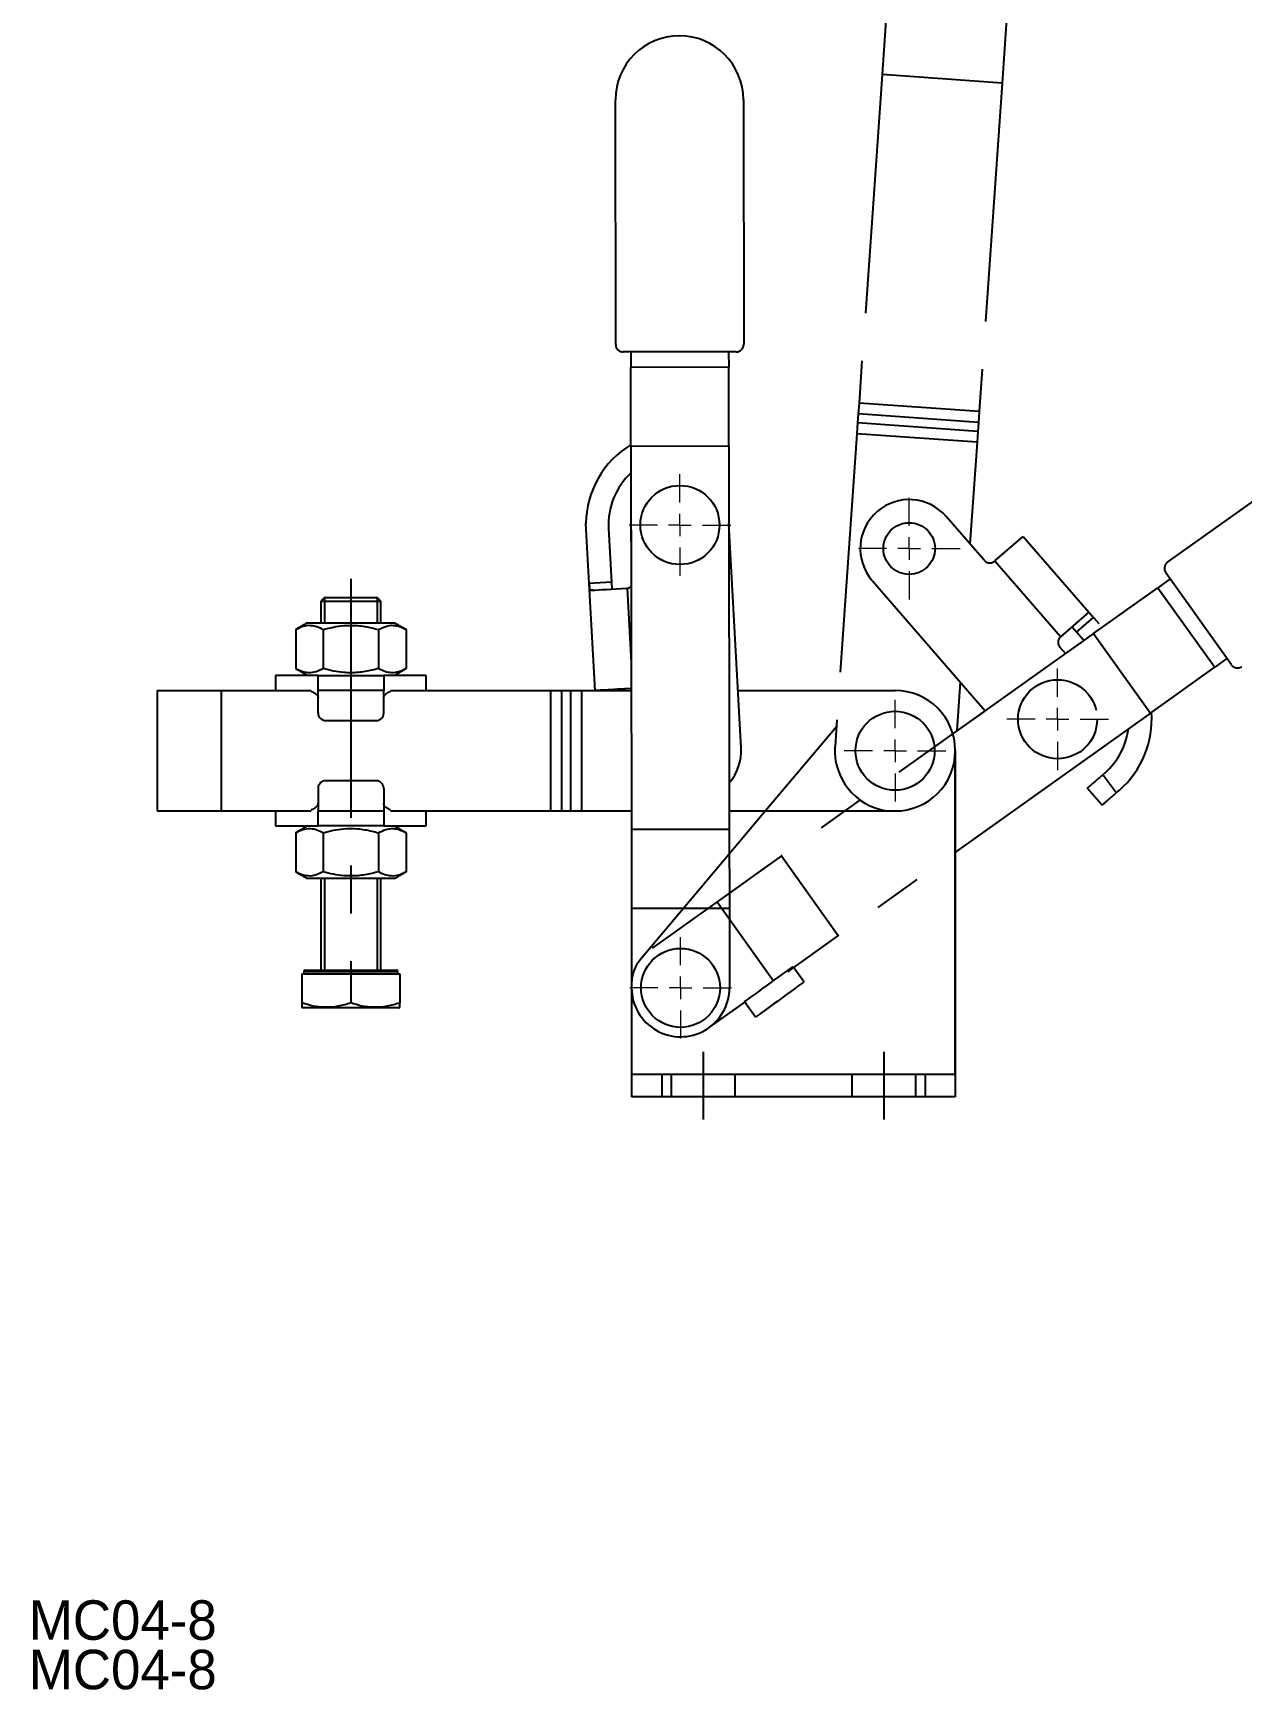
# Model space of a CAD drawing. Header units: millimetres. Extents: x 21 to 284, y 23 to 354.
# Drawn here: x 21.3 to 181.8, y 23.3 to 243.4 of the extents above; entities that cross this region are included whole.
import ezdxf

# ---------------------------------------------------------------- set-up
doc = ezdxf.new("R2010")
doc.units = ezdxf.units.MM
for name, pattern in [('CENTER', [50.8, 31.75, -6.35, 6.35, -6.35]), ('DASHED', [19.05, 12.7, -6.35]), ('PHANTOM', [63.5, 31.75, -6.35, 6.35, -6.35, 6.35, -6.35])]:
    doc.linetypes.add(name, pattern=pattern)
doc.layers.add('CENTER', color=1, linetype='CENTER')
doc.styles.get("Standard").update_dxf_attribs({"font": 'GOTHIC.TTF'})

# ---------------------------------------------------------------- blocks, each defined once
blk = doc.blocks.new('SW_CENTERMARKSYMBOL_0')
at = {"color": 0, "linetype": 'Continuous', "lineweight": 0}
for p, q in [((0, 3), (0, 6.75)), ((-3, 0), (-6.75, 0)), ((0, 0), (-1.5, 0)), ((0, 0), (0, 1.5)), ((0, 0), (0, -1.5)), ((0, 0), (1.5, 0)), ((3, 0), (6.75, 0)), ((0, -3), (0, -6.75))]:
    blk.add_line(p, q, dxfattribs=at)
blk = doc.blocks.new('SW_CENTERMARKSYMBOL_1')
at = {"color": 0, "linetype": 'Continuous', "lineweight": 0}
for p, q in [((0, 3), (0, 6.75)), ((-3, 0), (-6.75, 0)), ((0, 0), (-1.5, 0)), ((0, 0), (0, 1.5)), ((0, 0), (0, -1.5)), ((0, 0), (1.5, 0)), ((3, 0), (6.75, 0)), ((0, -3), (0, -6.75))]:
    blk.add_line(p, q, dxfattribs=at)
blk = doc.blocks.new('SW_CENTERMARKSYMBOL_2')
at = {"color": 0, "linetype": 'Continuous', "lineweight": 0}
for p, q in [((0, 3), (0, 6.75)), ((-3, 0), (-6.75, 0)), ((0, 0), (-1.5, 0)), ((0, 0), (0, 1.5)), ((0, 0), (0, -1.5)), ((0, 0), (1.5, 0)), ((3, 0), (6.75, 0)), ((0, -3), (0, -6.75))]:
    blk.add_line(p, q, dxfattribs=at)

msp = doc.modelspace()

# ---------------------------------------------------------------- linework, layer by layer
at = {"color": 3, "linetype": 'PHANTOM'}
for p, q in [((134.62, 246.36), (134.03, 237.88)), ((150.58, 245.24), (149.99, 236.76)), ((134.03, 237.88), (130.97, 194.24)), ((134.03, 237.88), (130.97, 194.24)), ((149.99, 236.76), (134.03, 237.88)), ((149.99, 236.76), (146.93, 193.12)), ((149.99, 236.76), (146.93, 193.12)), ((130.97, 194.24), (130.87, 192.8)), ((130.97, 194.24), (130.87, 192.8)), ((146.93, 193.12), (130.97, 194.24)), ((130.79, 191.6), (130.69, 190.15)), ((130.79, 191.6), (130.69, 190.15)), ((130.87, 192.8), (130.79, 191.6)), ((130.87, 192.8), (130.79, 191.6)), ((146.75, 190.48), (130.79, 191.6)), ((146.83, 191.68), (130.87, 192.8)), ((146.83, 191.68), (146.75, 190.48)), ((146.83, 191.68), (146.75, 190.48)), ((146.93, 193.12), (146.83, 191.68)), ((146.93, 193.12), (146.83, 191.68)), ((171.96, 173.08), (198.43, 191.94)), ((130.69, 190.15), (127.78, 148.6)), ((146.65, 189.04), (130.69, 190.15)), ((146.75, 190.48), (146.65, 189.04)), ((146.75, 190.48), (146.65, 189.04)), ((146.65, 189.04), (145.7, 175.54)), ((146.65, 189.04), (145.7, 175.54)), ((147.6, 173.36), (142.55, 179.17)), ((149.01, 173.26), (152.76, 176.52)), ((152.76, 176.52), (162.1, 165.77)), ((149.01, 173.26), (150.52, 174.57)), ((157.73, 163.18), (148.99, 173.24)), ((132.74, 170.64), (147.74, 153.37)), ((162.13, 163.62), (170.68, 169.71)), ((172.31, 170.87), (170.68, 169.71)), ((170.68, 169.71), (178.22, 159.13)), ((180.43, 159.47), (171.72, 171.69)), ((161.19, 166.18), (157.75, 163.2)), ((159.86, 163.82), (162.1, 165.77)), ((161.19, 166.18), (161.43, 166.39)), ((161.19, 166.18), (161.19, 166.18)), ((161.5, 166.46), (162.81, 164.96)), ((162.13, 163.62), (120.67, 134.07)), ((159.86, 163.82), (159.26, 164.51)), ((160.84, 162.7), (159.86, 163.82)), ((162.13, 163.62), (169.67, 153.03)), ((158.38, 160.95), (157.65, 161.79)), ((160.84, 162.7), (158.38, 160.95)), ((169.67, 153.03), (178.22, 159.13)), ((179.85, 160.29), (178.22, 159.13)), ((144.42, 157.19), (143.97, 150.68)), ((169.67, 153.03), (128.21, 123.49)), ((147.74, 153.37), (143.97, 150.68)), ((127.96, 151.2), (118.56, 140.04)), ((163.35, 144.86), (163.61, 145.09)), ((165.14, 142.44), (165.57, 142.82)), ((113.74, 134.32), (101.94, 120.31)), ((120.67, 134.07), (112.11, 127.98)), ((120.67, 134.07), (128.21, 123.49)), ((112.11, 127.98), (103.49, 121.83)), ((112.11, 127.98), (119.6, 117.47)), ((128.21, 123.49), (121.46, 118.68)), ((115.9, 114.71), (111.03, 111.25))]:
    msp.add_line(p, q, dxfattribs=at)
at = {"color": 7, "linetype": 'Continuous'}
for p, q in [((98.65, 202.03), (98.61, 234.53)), ((115.61, 234.55), (115.65, 202.05)), ((114.65, 201.05), (99.65, 201.03)), ((100.65, 201.03), (100.66, 199.03)), ((100.65, 201.03), (100.66, 199.03)), ((113.65, 201.05), (113.66, 199.05)), ((113.65, 201.05), (113.66, 199.05)), ((100.66, 199.03), (113.66, 199.05)), ((100.66, 199.03), (113.66, 199.05)), ((100.67, 188.53), (100.66, 199.03)), ((113.67, 188.55), (113.66, 199.05)), ((100.67, 188.53), (113.67, 188.55)), ((100.67, 188.53), (113.67, 188.55)), ((100.67, 188.53), (100.74, 137.62)), ((100.67, 188.53), (100.74, 137.62)), ((113.67, 188.55), (113.74, 137.64)), ((113.67, 188.55), (113.74, 137.64)), ((113.67, 187.4), (113.68, 178.22)), ((113.67, 187.4), (113.68, 178.22)), ((100.68, 184.96), (100.69, 169.84)), ((100.68, 184.96), (100.69, 169.84)), ((95.12, 170.27), (94.69, 178.22)), ((95.12, 170.27), (94.69, 178.22)), ((97.7, 177.56), (98.09, 170.43)), ((97.7, 177.56), (98.09, 170.43)), ((115.32, 148.4), (113.68, 178.22)), ((115.32, 148.4), (113.68, 178.22)), ((98.09, 170.43), (95.12, 170.27)), ((98.09, 170.43), (95.12, 170.27)), ((95.9, 156.05), (95.12, 170.27)), ((95.12, 170.27), (95.12, 170.27)), ((95.9, 156.05), (95.12, 170.27)), ((95.12, 170.27), (95.12, 170.27)), ((100.16, 169.63), (100.71, 159.76)), ((100.16, 169.63), (100.71, 159.76)), ((95.59, 169.38), (95.27, 169.36)), ((95.59, 169.38), (95.27, 169.36)), ((95.59, 169.38), (95.59, 169.38)), ((95.59, 169.38), (95.59, 169.38)), ((56.14, 164.14), (56.14, 158.97)), ((56.14, 164.14), (56.14, 158.97)), ((59.81, 164.14), (59.81, 158.97)), ((59.81, 164.14), (59.81, 158.97)), ((67.14, 164.14), (67.14, 158.97)), ((67.14, 164.14), (67.14, 158.97)), ((70.81, 164.14), (70.81, 158.97)), ((70.81, 164.14), (70.81, 158.97)), ((59.11, 158.06), (67.83, 158.05)), ((59.11, 158.06), (67.83, 158.05)), ((100.71, 156.31), (98.87, 156.21)), ((100.71, 156.31), (98.87, 156.21)), ((100.71, 156.31), (100.71, 156.05)), ((100.71, 156.31), (100.71, 156.05)), ((144.42, 157.19), (143.97, 150.68)), ((46.26, 156.06), (46.26, 140.06)), ((46.26, 156.06), (58.2, 156.06)), ((46.26, 156.06), (53.47, 156.06)), ((46.26, 156.06), (46.26, 140.06)), ((46.26, 156.06), (58.2, 156.06)), ((46.26, 156.06), (53.47, 156.06)), ((67.83, 156.05), (59.11, 156.06)), ((59.11, 153.06), (59.11, 156.06)), ((67.83, 156.05), (59.11, 156.06)), ((59.11, 153.06), (59.11, 156.06)), ((67.83, 153.05), (67.83, 156.05)), ((67.83, 153.05), (67.83, 156.05)), ((68.74, 156.05), (90.01, 156.05)), ((68.74, 156.05), (90.01, 156.05)), ((73.47, 156.05), (90.01, 156.05)), ((73.47, 156.05), (90.01, 156.05)), ((90.01, 156.05), (90.01, 140.05)), ((90.01, 156.05), (90.01, 140.05)), ((91.46, 156.05), (91.46, 140.05)), ((91.46, 156.05), (92.66, 156.05)), ((91.46, 156.05), (92.66, 156.05)), ((91.46, 156.05), (91.46, 140.05)), ((91.46, 156.05), (92.66, 156.05)), ((91.46, 156.05), (92.66, 156.05)), ((92.66, 156.05), (92.66, 140.05)), ((92.66, 156.05), (92.66, 140.05)), ((94.11, 156.05), (94.11, 140.05)), ((94.11, 156.05), (100.71, 156.05)), ((94.11, 156.05), (100.71, 156.05)), ((94.11, 156.05), (94.11, 140.05)), ((94.11, 156.05), (100.71, 156.05)), ((94.11, 156.05), (100.71, 156.05)), ((114.9, 156.04), (135.76, 156.04)), ((114.9, 156.04), (135.76, 156.04)), ((114.9, 156.04), (135.76, 156.04)), ((114.9, 156.04), (135.76, 156.04)), ((60.11, 152.06), (66.83, 152.05)), ((60.11, 152.06), (66.83, 152.05)), ((143.76, 105.04), (143.76, 148.04)), ((143.76, 148.04), (143.76, 104.34)), ((66.83, 144.05), (60.11, 144.06)), ((66.83, 144.05), (60.11, 144.06)), ((59.11, 143.06), (59.11, 140.06)), ((59.11, 143.06), (59.11, 140.06)), ((67.83, 143.05), (67.83, 140.05)), ((67.83, 143.05), (67.83, 140.05)), ((46.26, 140.06), (58.2, 140.06)), ((46.26, 140.06), (53.47, 140.06)), ((46.26, 140.06), (58.2, 140.06)), ((59.11, 140.06), (67.83, 140.05)), ((59.11, 140.06), (67.83, 140.05)), ((68.74, 140.05), (90.01, 140.05)), ((68.74, 140.05), (90.01, 140.05)), ((73.47, 140.05), (90.01, 140.05)), ((73.47, 140.05), (90.01, 140.05)), ((91.46, 140.05), (92.66, 140.05)), ((91.46, 140.05), (92.66, 140.05)), ((91.46, 140.05), (92.66, 140.05)), ((91.46, 140.05), (92.66, 140.05)), ((94.11, 140.05), (100.73, 140.05)), ((94.11, 140.05), (100.73, 140.05)), ((94.11, 140.05), (100.73, 140.05)), ((94.11, 140.05), (100.73, 140.05)), ((100.73, 140.05), (100.73, 138.26)), ((100.73, 140.05), (100.73, 138.26)), ((113.73, 140.05), (113.73, 138.28)), ((113.73, 140.05), (135.76, 140.04)), ((113.73, 140.05), (118.56, 140.04)), ((113.73, 140.05), (113.73, 138.28)), ((113.73, 140.05), (135.76, 140.04)), ((113.73, 140.05), (118.56, 140.04)), ((118.56, 140.04), (113.74, 134.32)), ((56.14, 137.14), (56.14, 131.97)), ((56.14, 137.14), (56.14, 131.97)), ((67.83, 138.05), (59.11, 138.06)), ((67.83, 138.05), (59.11, 138.06)), ((59.8, 137.14), (59.8, 131.97)), ((59.8, 137.14), (59.8, 131.97)), ((67.13, 137.14), (67.13, 131.97)), ((67.13, 137.14), (67.13, 131.97)), ((70.8, 137.14), (70.8, 131.97)), ((70.8, 137.14), (70.8, 131.97)), ((100.73, 138.26), (100.75, 127.76)), ((100.74, 137.62), (113.74, 137.64)), ((100.74, 137.62), (113.74, 137.64)), ((100.74, 137.62), (100.75, 127.12)), ((100.74, 137.62), (100.75, 127.12)), ((113.73, 138.28), (113.74, 134.32)), ((113.74, 137.64), (113.75, 127.14)), ((113.74, 137.64), (113.75, 127.14)), ((143.76, 105.04), (143.76, 134.57)), ((100.75, 127.76), (100.76, 116.54)), ((100.75, 127.12), (113.75, 127.14)), ((100.75, 127.12), (113.75, 127.14)), ((100.75, 127.12), (100.76, 116.53)), ((100.75, 127.12), (100.76, 116.53)), ((113.75, 127.14), (113.76, 116.55)), ((113.75, 127.14), (113.76, 116.55)), ((122.23, 119.38), (123.7, 117.36)), ((56.97, 118.39), (56.96, 114.53)), ((56.97, 118.39), (56.96, 114.53)), ((56.97, 118.39), (63.47, 118.39)), ((56.97, 118.39), (63.47, 118.39)), ((63.47, 118.39), (63.46, 114.53)), ((63.47, 118.39), (63.46, 114.53)), ((63.47, 118.39), (69.97, 118.39)), ((63.47, 118.39), (69.97, 118.39)), ((69.97, 118.39), (69.96, 114.53)), ((69.97, 118.39), (69.96, 114.53)), ((100.76, 117.09), (100.76, 105.04)), ((100.76, 116.54), (100.76, 105.04)), ((100.76, 116.54), (100.76, 104.34)), ((117.23, 112.66), (115.76, 114.68)), ((100.76, 105.04), (100.76, 102.04)), ((104.76, 105.04), (100.76, 105.04)), ((100.76, 105.04), (100.76, 102.04)), ((104.76, 105.04), (100.76, 105.04)), ((104.76, 105.04), (104.76, 102.04)), ((139.76, 105.04), (104.76, 105.04)), ((104.76, 105.04), (104.76, 102.04)), ((139.76, 105.04), (104.76, 105.04)), ((139.76, 105.04), (139.76, 102.04)), ((143.76, 105.04), (139.76, 105.04)), ((139.76, 105.04), (139.76, 102.04)), ((143.76, 105.04), (139.76, 105.04)), ((143.76, 105.04), (143.76, 102.04)), ((143.76, 105.04), (143.76, 102.04)), ((104.76, 102.04), (100.76, 102.04)), ((104.76, 102.04), (100.76, 102.04)), ((139.76, 102.04), (104.76, 102.04)), ((139.76, 102.04), (104.76, 102.04)), ((143.76, 102.04), (139.76, 102.04)), ((143.76, 102.04), (139.76, 102.04))]:
    msp.add_line(p, q, dxfattribs=at)
at = {"color": 3, "linetype": 'Continuous'}
for p, q in [((59.97, 168.39), (59.97, 165.06)), ((66.97, 168.39), (66.97, 165.06)), ((59.97, 131.06), (59.97, 118.89)), ((66.97, 131.05), (66.97, 118.89))]:
    msp.add_line(p, q, dxfattribs=at)
at = {"color": 3, "linetype": 'DASHED'}
for p, q in [((106.01, 105.04), (106.01, 102.04)), ((114.51, 102.04), (114.51, 105.04)), ((130.01, 105.04), (130.01, 102.04)), ((138.51, 102.04), (138.51, 105.04))]:
    msp.add_line(p, q, dxfattribs=at)
at = {"color": 7, "linetype": 'Continuous', "flags": 128}
for points in [[(95.59, 169.38), (95.92, 169.4), (96.35, 169.42), (96.85, 169.45), (97.42, 169.48), (98.05, 169.52), (98.72, 169.55), (99.42, 169.59), (100.13, 169.63)], [(95.59, 169.38), (95.92, 169.4), (96.35, 169.42), (96.85, 169.45), (97.42, 169.48), (98.05, 169.52), (98.72, 169.55), (99.42, 169.59), (100.13, 169.63)], [(98.09, 170.43), (98.1, 170.25), (98.11, 170.08), (98.12, 169.92), (98.12, 169.78), (98.13, 169.67), (98.13, 169.59), (98.14, 169.54), (98.14, 169.52)], [(98.09, 170.43), (98.1, 170.25), (98.11, 170.08), (98.12, 169.92), (98.12, 169.78), (98.13, 169.67), (98.13, 169.59), (98.14, 169.54), (98.14, 169.52)], [(63.47, 167.89), (62.76, 167.89), (62.07, 167.89), (61.42, 167.89), (60.84, 167.89), (60.35, 167.89), (59.95, 167.89), (59.67, 167.89), (59.51, 167.89), (59.47, 167.89)], [(63.47, 167.89), (62.74, 167.89), (62.03, 167.89), (61.37, 167.89), (60.78, 167.89), (60.28, 167.89), (59.89, 167.89), (59.63, 167.89), (59.49, 167.89), (59.47, 167.89)], [(59.97, 168.39), (59.98, 168.39), (60.07, 168.39), (60.29, 168.39), (60.62, 168.39), (61.06, 168.39), (61.58, 168.39), (62.17, 168.39), (62.81, 168.39), (63.47, 168.39)], [(59.97, 168.39), (60.04, 168.39), (60.24, 168.39), (60.56, 168.39), (61, 168.39), (61.53, 168.39), (62.14, 168.39), (62.79, 168.39), (63.47, 168.39)], [(63.47, 168.39), (64.14, 168.39), (64.78, 168.39), (65.37, 168.39), (65.89, 168.39), (66.33, 168.39), (66.66, 168.39), (66.88, 168.39), (66.97, 168.39), (66.97, 168.39)], [(63.47, 168.39), (64.16, 168.39), (64.81, 168.39), (65.42, 168.39), (65.95, 168.39), (66.38, 168.39), (66.71, 168.39), (66.91, 168.39), (66.97, 168.39)], [(67.47, 167.89), (67.44, 167.89), (67.28, 167.89), (67, 167.89), (66.6, 167.89), (66.11, 167.89), (65.53, 167.89), (64.88, 167.89), (64.19, 167.89), (63.47, 167.89)], [(67.47, 167.89), (67.46, 167.89), (67.32, 167.89), (67.06, 167.89), (66.67, 167.89), (66.17, 167.89), (65.58, 167.89), (64.92, 167.89), (64.21, 167.89), (63.47, 167.89)], [(57.72, 165.06), (57.74, 165.06), (57.87, 165.06), (58.12, 165.06), (58.49, 165.06), (58.98, 165.06), (59.56, 165.06), (60.24, 165.06), (60.98, 165.05), (61.78, 165.05), (62.62, 165.05), (63.47, 165.05), (64.33, 165.05), (65.17, 165.05), (65.97, 165.05), (66.71, 165.05), (67.39, 165.05), (67.97, 165.05), (68.45, 165.05), (68.83, 165.05), (69.08, 165.05), (69.21, 165.05), (69.22, 165.05)], [(57.72, 165.06), (57.76, 165.06), (57.93, 165.06), (58.23, 165.06), (58.65, 165.06), (59.18, 165.06), (59.82, 165.06), (60.54, 165.06), (61.32, 165.05), (62.16, 165.05), (63.03, 165.05), (63.91, 165.05), (64.78, 165.05), (65.62, 165.05), (66.41, 165.05), (67.13, 165.05), (67.77, 165.05), (68.3, 165.05), (68.72, 165.05), (69.02, 165.05), (69.19, 165.05), (69.22, 165.05)], [(59.11, 158.06), (58.14, 158.06), (57.22, 158.06), (56.39, 158.06), (55.65, 158.06), (55, 158.06), (54.46, 158.06), (54.03, 158.06), (53.72, 158.06), (53.54, 158.06), (53.47, 158.06)], [(59.11, 158.06), (58.09, 158.06), (57.13, 158.06), (56.27, 158.06), (55.5, 158.06), (54.85, 158.06), (54.31, 158.06), (53.9, 158.06), (53.63, 158.06), (53.49, 158.06), (53.47, 158.06)], [(59.11, 156.06), (59.11, 156.45), (59.11, 156.82), (59.11, 157.17), (59.11, 157.47), (59.11, 157.72), (59.11, 157.9), (59.11, 158.02), (59.11, 158.06)], [(59.11, 156.06), (59.11, 156.45), (59.11, 156.82), (59.11, 157.17), (59.11, 157.47), (59.11, 157.72), (59.11, 157.9), (59.11, 158.02), (59.11, 158.06)], [(67.83, 158.05), (67.83, 158.02), (67.83, 157.9), (67.83, 157.72), (67.83, 157.47), (67.83, 157.17), (67.83, 156.82), (67.83, 156.44), (67.83, 156.05)], [(73.47, 158.05), (73.41, 158.05), (73.22, 158.05), (72.91, 158.05), (72.49, 158.05), (71.95, 158.05), (71.3, 158.05), (70.55, 158.05), (69.72, 158.05), (68.81, 158.05), (67.83, 158.05)], [(67.83, 158.05), (67.83, 158.02), (67.83, 157.9), (67.83, 157.72), (67.83, 157.47), (67.83, 157.17), (67.83, 156.82), (67.83, 156.44), (67.83, 156.05)], [(73.47, 158.05), (73.46, 158.05), (73.32, 158.05), (73.04, 158.05), (72.63, 158.05), (72.1, 158.05), (71.44, 158.05), (70.68, 158.05), (69.81, 158.05), (68.86, 158.05), (67.83, 158.05)], [(100.71, 156.31), (100, 156.27), (99.17, 156.23), (98.38, 156.18), (97.67, 156.15), (97.06, 156.11), (96.57, 156.08), (96.2, 156.06), (95.98, 156.05), (95.9, 156.05)], [(100.71, 156.31), (100, 156.27), (99.17, 156.23), (98.38, 156.18), (97.67, 156.15), (97.06, 156.11), (96.57, 156.08), (96.2, 156.06), (95.98, 156.05), (95.9, 156.05)], [(37.76, 156.06), (37.78, 156.06), (37.91, 156.06), (38.18, 156.06), (38.57, 156.06), (39.09, 156.06), (39.71, 156.06), (40.45, 156.06), (41.27, 156.06), (42.17, 156.06), (43.14, 156.06), (44.15, 156.06), (45.2, 156.06), (46.26, 156.06)], [(37.76, 156.06), (37.78, 156.06), (37.91, 156.06), (38.18, 156.06), (38.57, 156.06), (39.09, 156.06), (39.71, 156.06), (40.45, 156.06), (41.27, 156.06), (42.17, 156.06), (43.14, 156.06), (44.15, 156.06), (45.2, 156.06), (46.26, 156.06)], [(40.76, 156.06), (40.83, 156.06), (41.03, 156.06), (41.36, 156.06), (41.81, 156.06), (42.38, 156.06), (43.03, 156.06), (43.77, 156.06), (44.56, 156.06), (45.4, 156.06), (46.26, 156.06)], [(40.76, 156.06), (40.83, 156.06), (41.03, 156.06), (41.36, 156.06), (41.81, 156.06), (42.38, 156.06), (43.03, 156.06), (43.77, 156.06), (44.56, 156.06), (45.4, 156.06), (46.26, 156.06)], [(90.01, 156.05), (90.21, 156.05), (90.41, 156.05), (90.61, 156.05), (90.8, 156.05), (90.98, 156.05), (91.15, 156.05), (91.31, 156.05), (91.46, 156.05)], [(90.01, 156.05), (90.21, 156.05), (90.41, 156.05), (90.61, 156.05), (90.8, 156.05), (90.98, 156.05), (91.15, 156.05), (91.31, 156.05), (91.46, 156.05)], [(90.01, 156.05), (90.21, 156.05), (90.41, 156.05), (90.61, 156.05), (90.8, 156.05), (90.98, 156.05), (91.15, 156.05), (91.31, 156.05), (91.46, 156.05)], [(90.01, 156.05), (90.21, 156.05), (90.41, 156.05), (90.61, 156.05), (90.8, 156.05), (90.98, 156.05), (91.15, 156.05), (91.31, 156.05), (91.46, 156.05)], [(92.66, 156.05), (92.81, 156.05), (92.97, 156.05), (93.14, 156.05), (93.32, 156.05), (93.51, 156.05), (93.71, 156.05), (93.91, 156.05), (94.11, 156.05)], [(92.66, 156.05), (92.81, 156.05), (92.97, 156.05), (93.14, 156.05), (93.32, 156.05), (93.51, 156.05), (93.71, 156.05), (93.91, 156.05), (94.11, 156.05)], [(92.66, 156.05), (92.81, 156.05), (92.97, 156.05), (93.14, 156.05), (93.32, 156.05), (93.51, 156.05), (93.71, 156.05), (93.91, 156.05), (94.11, 156.05)], [(92.66, 156.05), (92.81, 156.05), (92.97, 156.05), (93.14, 156.05), (93.32, 156.05), (93.51, 156.05), (93.71, 156.05), (93.91, 156.05), (94.11, 156.05)], [(37.76, 140.06), (37.78, 140.06), (37.91, 140.06), (38.18, 140.06), (38.57, 140.06), (39.08, 140.06), (39.71, 140.06), (40.44, 140.06), (41.26, 140.06), (42.17, 140.06), (43.13, 140.06), (44.15, 140.06), (45.2, 140.06), (46.26, 140.06)], [(37.76, 140.06), (37.78, 140.06), (37.91, 140.06), (38.18, 140.06), (38.57, 140.06), (39.08, 140.06), (39.71, 140.06), (40.44, 140.06), (41.26, 140.06), (42.17, 140.06), (43.13, 140.06), (44.15, 140.06), (45.2, 140.06), (46.26, 140.06)], [(40.76, 140.06), (40.83, 140.06), (41.03, 140.06), (41.36, 140.06), (41.81, 140.06), (42.37, 140.06), (43.03, 140.06), (43.76, 140.06), (44.56, 140.06), (45.4, 140.06), (46.26, 140.06)], [(59.11, 138.06), (59.11, 138.09), (59.11, 138.21), (59.11, 138.39), (59.11, 138.64), (59.11, 138.94), (59.11, 139.29), (59.11, 139.67), (59.11, 140.06)], [(59.11, 138.06), (59.11, 138.09), (59.11, 138.21), (59.11, 138.39), (59.11, 138.64), (59.11, 138.94), (59.11, 139.29), (59.11, 139.67), (59.11, 140.06)], [(67.83, 140.05), (67.83, 139.66), (67.83, 139.29), (67.83, 138.94), (67.83, 138.64), (67.83, 138.39), (67.83, 138.21), (67.83, 138.09), (67.83, 138.05)], [(67.83, 140.05), (67.83, 139.66), (67.83, 139.29), (67.83, 138.94), (67.83, 138.64), (67.83, 138.39), (67.83, 138.21), (67.83, 138.09), (67.83, 138.05)], [(90.01, 140.05), (90.21, 140.05), (90.41, 140.05), (90.61, 140.05), (90.8, 140.05), (90.98, 140.05), (91.15, 140.05), (91.31, 140.05), (91.46, 140.05)], [(90.01, 140.05), (90.21, 140.05), (90.41, 140.05), (90.61, 140.05), (90.8, 140.05), (90.98, 140.05), (91.15, 140.05), (91.31, 140.05), (91.46, 140.05)], [(90.01, 140.05), (90.21, 140.05), (90.41, 140.05), (90.61, 140.05), (90.8, 140.05), (90.98, 140.05), (91.15, 140.05), (91.31, 140.05), (91.46, 140.05)], [(90.01, 140.05), (90.21, 140.05), (90.41, 140.05), (90.61, 140.05), (90.8, 140.05), (90.98, 140.05), (91.15, 140.05), (91.31, 140.05), (91.46, 140.05)], [(92.66, 140.05), (92.81, 140.05), (92.97, 140.05), (93.14, 140.05), (93.32, 140.05), (93.51, 140.05), (93.7, 140.05), (93.9, 140.05), (94.11, 140.05)], [(92.66, 140.05), (92.81, 140.05), (92.97, 140.05), (93.14, 140.05), (93.32, 140.05), (93.51, 140.05), (93.7, 140.05), (93.9, 140.05), (94.11, 140.05)], [(92.66, 140.05), (92.81, 140.05), (92.97, 140.05), (93.14, 140.05), (93.32, 140.05), (93.51, 140.05), (93.7, 140.05), (93.9, 140.05), (94.11, 140.05)], [(92.66, 140.05), (92.81, 140.05), (92.97, 140.05), (93.14, 140.05), (93.32, 140.05), (93.51, 140.05), (93.7, 140.05), (93.9, 140.05), (94.11, 140.05)], [(53.47, 138.06), (53.53, 138.06), (53.72, 138.06), (54.03, 138.06), (54.46, 138.06), (55, 138.06), (55.64, 138.06), (56.39, 138.06), (57.22, 138.06), (58.13, 138.06), (59.11, 138.06)], [(53.47, 138.06), (53.49, 138.06), (53.62, 138.06), (53.9, 138.06), (54.31, 138.06), (54.84, 138.06), (55.5, 138.06), (56.26, 138.06), (57.13, 138.06), (58.08, 138.06), (59.11, 138.06)], [(67.83, 138.05), (68.81, 138.05), (69.72, 138.05), (70.55, 138.05), (71.3, 138.05), (71.94, 138.05), (72.48, 138.05), (72.91, 138.05), (73.22, 138.05), (73.41, 138.05), (73.47, 138.05)], [(67.83, 138.05), (68.86, 138.05), (69.81, 138.05), (70.67, 138.05), (71.44, 138.05), (72.09, 138.05), (72.63, 138.05), (73.04, 138.05), (73.31, 138.05), (73.45, 138.05), (73.47, 138.05)], [(63.47, 131.05), (62.61, 131.05), (61.77, 131.06), (60.97, 131.06), (60.23, 131.06), (59.56, 131.06), (58.97, 131.06), (58.49, 131.06), (58.12, 131.06), (57.86, 131.06), (57.73, 131.06), (57.72, 131.06)], [(63.47, 131.05), (62.59, 131.05), (61.73, 131.06), (60.92, 131.06), (60.16, 131.06), (59.48, 131.06), (58.89, 131.06), (58.42, 131.06), (58.06, 131.06), (57.82, 131.06), (57.72, 131.06), (57.72, 131.06)], [(69.22, 131.05), (69.2, 131.05), (69.07, 131.05), (68.82, 131.05), (68.45, 131.05), (67.96, 131.05), (67.38, 131.05), (66.71, 131.05), (65.96, 131.05), (65.16, 131.05), (64.32, 131.05), (63.47, 131.05)], [(69.22, 131.05), (69.21, 131.05), (69.11, 131.05), (68.88, 131.05), (68.52, 131.05), (68.04, 131.05), (67.45, 131.05), (66.78, 131.05), (66.02, 131.05), (65.2, 131.05), (64.35, 131.05), (63.47, 131.05)], [(57.42, 118.89), (57.45, 118.89), (57.61, 118.89), (57.9, 118.89), (58.3, 118.89), (58.81, 118.89), (59.43, 118.89), (60.13, 118.89), (60.9, 118.89), (61.72, 118.89), (62.58, 118.89), (63.47, 118.89)], [(57.42, 118.89), (57.43, 118.89), (57.57, 118.89), (57.83, 118.89), (58.23, 118.89), (58.74, 118.89), (59.35, 118.89), (60.06, 118.89), (60.84, 118.89), (61.68, 118.89), (62.56, 118.89), (63.47, 118.89)], [(63.47, 118.89), (64.35, 118.89), (65.21, 118.89), (66.03, 118.89), (66.8, 118.89), (67.5, 118.89), (68.12, 118.89), (68.63, 118.89), (69.03, 118.89), (69.32, 118.89), (69.48, 118.89), (69.52, 118.89)], [(63.47, 118.89), (64.37, 118.89), (65.25, 118.89), (66.09, 118.89), (66.87, 118.89), (67.58, 118.89), (68.2, 118.89), (68.7, 118.89), (69.1, 118.89), (69.36, 118.89), (69.5, 118.89), (69.52, 118.89)], [(115.76, 114.68), (115.82, 114.72), (115.98, 114.84), (116.25, 115.03), (116.61, 115.29), (117.05, 115.62), (117.56, 115.98), (118.11, 116.39), (118.7, 116.81), (119.3, 117.25), (119.88, 117.68), (120.44, 118.08), (120.95, 118.45), (121.39, 118.77), (121.75, 119.03), (122.02, 119.22), (122.18, 119.34), (122.23, 119.38)], [(63.47, 118.69), (62.58, 118.69), (61.7, 118.69), (60.87, 118.69), (60.09, 118.69), (59.37, 118.69), (58.74, 118.69), (58.21, 118.69), (57.78, 118.69), (57.47, 118.69), (57.28, 118.69), (57.22, 118.69)], [(63.47, 118.69), (62.53, 118.69), (61.62, 118.69), (60.75, 118.69), (59.94, 118.69), (59.21, 118.69), (58.58, 118.69), (58.05, 118.69), (57.65, 118.69), (57.37, 118.69), (57.23, 118.69), (57.22, 118.69)], [(69.72, 118.69), (69.65, 118.69), (69.46, 118.69), (69.15, 118.69), (68.72, 118.69), (68.19, 118.69), (67.56, 118.69), (66.84, 118.69), (66.06, 118.69), (65.23, 118.69), (64.35, 118.69), (63.47, 118.69)], [(69.72, 118.69), (69.7, 118.69), (69.56, 118.69), (69.28, 118.69), (68.88, 118.69), (68.35, 118.69), (67.72, 118.69), (66.99, 118.69), (66.18, 118.69), (65.31, 118.69), (64.4, 118.69), (63.47, 118.69)], [(123.7, 117.36), (123.65, 117.32), (123.49, 117.2), (123.22, 117.01), (122.86, 116.75), (122.42, 116.43), (121.91, 116.06), (121.35, 115.65), (120.77, 115.23), (120.17, 114.79), (119.58, 114.37), (119.03, 113.96), (118.52, 113.59), (118.08, 113.27), (117.72, 113.01), (117.45, 112.82), (117.29, 112.7), (117.23, 112.66)], [(69.86, 113.89), (69.8, 113.89), (69.61, 113.89), (69.29, 113.89), (68.85, 113.89), (68.3, 113.89), (67.66, 113.89), (66.92, 113.89), (66.12, 113.89), (65.27, 113.89), (64.38, 113.89), (63.46, 113.89), (62.55, 113.89), (61.66, 113.89), (60.81, 113.89), (60, 113.89), (59.27, 113.89), (58.63, 113.89), (58.08, 113.89), (57.64, 113.89), (57.32, 113.89), (57.13, 113.89), (57.06, 113.89)], [(69.86, 113.89), (69.86, 113.89), (69.76, 113.89), (69.52, 113.89), (69.16, 113.89), (68.67, 113.89), (68.07, 113.89), (67.38, 113.89), (66.6, 113.89), (65.75, 113.89), (64.86, 113.89), (63.93, 113.89), (63, 113.89), (62.07, 113.89), (61.18, 113.89), (60.33, 113.89), (59.55, 113.89), (58.86, 113.89), (58.26, 113.89), (57.77, 113.89), (57.41, 113.89), (57.17, 113.89), (57.07, 113.89), (57.06, 113.89)]]:
    msp.add_lwpolyline(points, dxfattribs=at)
at = {"color": 7, "linetype": 'Continuous'}
for centre in [(107.18, 178.04), (107.18, 178.04), (135.76, 148.04), (107.26, 116.54), (107.26, 116.54), (107.26, 116.54)]:
    msp.add_circle(centre, 5.25, dxfattribs=at)
at = {"color": 3, "linetype": 'PHANTOM'}
for centre, radius in [((137.64, 174.91), 3.43), ((157.35, 152.23), 5.25)]:
    msp.add_circle(centre, radius, dxfattribs=at)
at = {"color": 7, "linetype": 'Continuous'}
for centre, radius, start, end in [((107.11, 234.54), 8.5, 0.0733, 180.0733), ((99.65, 202.03), 1, 180.0733, 270.0733), ((99.65, 202.03), 1, 180.0733, 270.0733), ((114.65, 202.05), 1, 270.0733, 0.0733), ((114.65, 202.05), 1, 270.0733, 0.0733), ((107.18, 178.04), 12.5, 121.4054, 179.1734), ((107.18, 178.04), 12.5, 121.4054, 179.1734), ((107.18, 178.04), 9.5, 133.2468, 182.9039), ((107.18, 178.04), 9.5, 133.2468, 182.9039), ((100.08, 170.63), 1, 274.8652, 307.9124), ((100.08, 170.63), 1, 274.8652, 307.9124), ((135.76, 148.04), 8, 269.9889, 89.9889), ((60.11, 153.06), 1, 179.9889, 269.9889), ((60.11, 153.06), 1, 179.9889, 269.9889), ((66.83, 153.05), 1, 269.9889, 359.9889), ((66.83, 153.05), 1, 269.9889, 359.9889), ((108.83, 148.05), 6.5, 318.86, 3.1461), ((108.83, 148.05), 6.5, 318.86, 3.1461), ((60.11, 143.06), 1, 89.9889, 179.9889), ((60.11, 143.06), 1, 89.9889, 179.9889), ((66.83, 143.05), 1, 359.9889, 89.9889), ((66.83, 143.05), 1, 359.9889, 89.9889), ((57.42, 118.69), 0.2, 89.9889, 179.9889), ((57.42, 118.69), 0.2, 89.9889, 179.9889), ((69.52, 118.69), 0.2, 359.9889, 89.9889), ((69.52, 118.69), 0.2, 359.9889, 89.9889), ((107.26, 116.54), 6.5, 180.0733, 0.0733), ((107.26, 116.54), 6.5, 180.0733, 0.0733)]:
    msp.add_arc(centre, radius, start, end, dxfattribs=at)
at = {"color": 3, "linetype": 'PHANTOM'}
for centre, radius, start, end in [((137.64, 174.91), 6.5, 40.9938, 220.9938), ((148.35, 174.01), 1, 220.9938, 309.2747), ((172.54, 172.27), 1, 125.4743, 215.4743), ((158.41, 162.44), 1, 132.7129, 220.9938), ((181.24, 160.05), 1, 215.4743, 305.4743), ((157.35, 152.23), 12.5, 311.1571, 4.1422), ((157.35, 152.23), 9.5, 311.2308, 352.3008), ((135.85, 148.06), 8.09, 176.1656, 261.0069), ((105.76, 117.09), 5, 139.886, 180)]:
    msp.add_arc(centre, radius, start, end, dxfattribs=at)
at = {"color": 7, "linetype": 'Continuous'}
msp.add_ellipse((100.16, 169.63), major_axis=(4.99, 0.27), ratio=0.000004, start_param=3.342206, end_param=3.55311, dxfattribs=at)
msp.add_ellipse((100.16, 169.63), major_axis=(4.99, 0.27), ratio=0.000004, start_param=3.342206, end_param=3.55311, dxfattribs=at)
at = {"color": 3, "linetype": 'PHANTOM'}
msp.add_ellipse((157.73, 163.18), major_axis=(3.77, 3.28), ratio=0.000004, start_param=0.200613, end_param=0.411517, dxfattribs=at)
for points in [[(148.99, 173.24), (149.01, 173.26)], [(157.75, 163.2), (157.73, 163.18)], [(163.35, 144.86), (165.14, 142.44)]]:
    msp.add_open_spline(points, degree=1, dxfattribs=at)
at = {"color": 7, "linetype": 'Continuous'}
for points, knots in [([(95.12, 170.27), (95.13, 170.16), (95.14, 169.94), (95.16, 169.66), (95.19, 169.45), (95.23, 169.37), (95.26, 169.36), (95.27, 169.36)], [0, 0, 0, 0, 0.225914, 0.451838, 0.677141, 0.900833, 1, 1, 1, 1]), ([(95.12, 170.27), (95.13, 170.16), (95.14, 169.94), (95.16, 169.66), (95.19, 169.45), (95.23, 169.37), (95.26, 169.36), (95.27, 169.36)], [0, 0, 0, 0, 0.225914, 0.451838, 0.677141, 0.900833, 1, 1, 1, 1]), ([(56.14, 164.14), (56.46, 164.31), (57.1, 164.64), (58.06, 164.76), (58.97, 164.58), (59.53, 164.29), (59.81, 164.14)], [0, 0, 0, 0, 0.264602, 0.534942, 0.76534, 1, 1, 1, 1]), ([(56.14, 164.14), (56.46, 164.31), (57.1, 164.64), (58.06, 164.76), (58.97, 164.58), (59.53, 164.29), (59.81, 164.14)], [0, 0, 0, 0, 0.264602, 0.534942, 0.76534, 1, 1, 1, 1]), ([(59.81, 164.14), (60.25, 164.26), (61.14, 164.5), (62.67, 164.72), (64.39, 164.72), (65.94, 164.47), (66.85, 164.22), (67.14, 164.14)], [0, 0, 0, 0, 0.184553, 0.370721, 0.620689, 0.877405, 1, 1, 1, 1]), ([(59.81, 164.14), (60.25, 164.26), (61.14, 164.5), (62.67, 164.72), (64.39, 164.72), (65.94, 164.47), (66.85, 164.22), (67.14, 164.14)], [0, 0, 0, 0, 0.184553, 0.370721, 0.620689, 0.877405, 1, 1, 1, 1]), ([(67.14, 164.14), (67.46, 164.3), (68.1, 164.64), (69.05, 164.76), (69.97, 164.58), (70.52, 164.29), (70.81, 164.14)], [0, 0, 0, 0, 0.264602, 0.534942, 0.76534, 1, 1, 1, 1]), ([(67.14, 164.14), (67.46, 164.3), (68.1, 164.64), (69.05, 164.76), (69.97, 164.58), (70.52, 164.29), (70.81, 164.14)], [0, 0, 0, 0, 0.264602, 0.534942, 0.76534, 1, 1, 1, 1]), ([(59.81, 158.97), (59.49, 158.81), (58.85, 158.47), (57.89, 158.35), (56.98, 158.53), (56.42, 158.82), (56.14, 158.97)], [0, 0, 0, 0, 0.264602, 0.534941, 0.76534, 1, 1, 1, 1]), ([(59.81, 158.97), (59.49, 158.81), (58.85, 158.47), (57.89, 158.35), (56.98, 158.53), (56.42, 158.82), (56.14, 158.97)], [0, 0, 0, 0, 0.264602, 0.534941, 0.76534, 1, 1, 1, 1]), ([(67.14, 158.97), (66.85, 158.89), (65.96, 158.65), (64.42, 158.39), (62.69, 158.39), (61.15, 158.61), (60.25, 158.85), (59.81, 158.97)], [0, 0, 0, 0, 0.121294, 0.371726, 0.628246, 0.813155, 1, 1, 1, 1]), ([(67.14, 158.97), (66.85, 158.89), (65.96, 158.65), (64.42, 158.39), (62.69, 158.39), (61.15, 158.61), (60.25, 158.85), (59.81, 158.97)], [0, 0, 0, 0, 0.121294, 0.371726, 0.628246, 0.813155, 1, 1, 1, 1]), ([(70.81, 158.97), (70.49, 158.8), (69.84, 158.47), (68.89, 158.35), (67.98, 158.53), (67.42, 158.82), (67.14, 158.97)], [0, 0, 0, 0, 0.264602, 0.534942, 0.76534, 1, 1, 1, 1]), ([(70.81, 158.97), (70.49, 158.8), (69.84, 158.47), (68.89, 158.35), (67.98, 158.53), (67.42, 158.82), (67.14, 158.97)], [0, 0, 0, 0, 0.264602, 0.534942, 0.76534, 1, 1, 1, 1]), ([(58.2, 155.92), (58.22, 155.92), (58.4, 155.85), (58.66, 155.72), (58.93, 155.49), (59.06, 155.3), (59.11, 155.16), (59.11, 155.08), (59.11, 155.06)], [0, 0, 0, 0, 0.047439, 0.448135, 0.683293, 0.838012, 0.952269, 1, 1, 1, 1]), ([(58.2, 155.92), (58.22, 155.92), (58.4, 155.85), (58.66, 155.72), (58.93, 155.49), (59.06, 155.3), (59.11, 155.16), (59.11, 155.08), (59.11, 155.06)], [0, 0, 0, 0, 0.047439, 0.448135, 0.683293, 0.838012, 0.952269, 1, 1, 1, 1]), ([(67.83, 155.05), (67.84, 155.11), (67.85, 155.23), (67.97, 155.44), (68.25, 155.7), (68.54, 155.85), (68.73, 155.92), (68.74, 155.92)], [0, 0, 0, 0, 0.113196, 0.256715, 0.498953, 0.980131, 1, 1, 1, 1]), ([(67.83, 155.05), (67.84, 155.11), (67.85, 155.23), (67.97, 155.44), (68.25, 155.7), (68.54, 155.85), (68.73, 155.92), (68.74, 155.92)], [0, 0, 0, 0, 0.113196, 0.256715, 0.498953, 0.980131, 1, 1, 1, 1]), ([(59.11, 141.06), (59.11, 141), (59.09, 140.88), (58.97, 140.67), (58.69, 140.41), (58.4, 140.26), (58.21, 140.19), (58.2, 140.19)], [0, 0, 0, 0, 0.113195, 0.256718, 0.498954, 0.980132, 1, 1, 1, 1]), ([(59.11, 141.06), (59.11, 141), (59.09, 140.88), (58.97, 140.67), (58.69, 140.41), (58.4, 140.26), (58.21, 140.19), (58.2, 140.19)], [0, 0, 0, 0, 0.113195, 0.256718, 0.498954, 0.980132, 1, 1, 1, 1]), ([(68.74, 140.19), (68.72, 140.19), (68.55, 140.26), (68.28, 140.39), (68.01, 140.62), (67.88, 140.81), (67.83, 140.95), (67.83, 141.03), (67.83, 141.05)], [0, 0, 0, 0, 0.047443, 0.448135, 0.683296, 0.83801, 0.952269, 1, 1, 1, 1]), ([(68.74, 140.19), (68.72, 140.19), (68.55, 140.26), (68.28, 140.39), (68.01, 140.62), (67.88, 140.81), (67.83, 140.95), (67.83, 141.03), (67.83, 141.05)], [0, 0, 0, 0, 0.047443, 0.448135, 0.683296, 0.83801, 0.952269, 1, 1, 1, 1]), ([(56.14, 137.14), (56.45, 137.31), (57.1, 137.64), (58.05, 137.76), (58.96, 137.58), (59.52, 137.29), (59.8, 137.14)], [0, 0, 0, 0, 0.264602, 0.534942, 0.76534, 1, 1, 1, 1]), ([(56.14, 137.14), (56.45, 137.31), (57.1, 137.64), (58.05, 137.76), (58.96, 137.58), (59.52, 137.29), (59.8, 137.14)], [0, 0, 0, 0, 0.264602, 0.534942, 0.76534, 1, 1, 1, 1]), ([(59.8, 137.14), (60.25, 137.26), (61.13, 137.5), (62.66, 137.72), (64.39, 137.72), (65.93, 137.47), (66.84, 137.22), (67.13, 137.14)], [0, 0, 0, 0, 0.184553, 0.370721, 0.620689, 0.877405, 1, 1, 1, 1]), ([(59.8, 137.14), (60.25, 137.26), (61.13, 137.5), (62.66, 137.72), (64.39, 137.72), (65.93, 137.47), (66.84, 137.22), (67.13, 137.14)], [0, 0, 0, 0, 0.184553, 0.370721, 0.620689, 0.877405, 1, 1, 1, 1]), ([(67.13, 137.14), (67.45, 137.3), (68.1, 137.64), (69.05, 137.76), (69.96, 137.58), (70.52, 137.29), (70.8, 137.14)], [0, 0, 0, 0, 0.264602, 0.534942, 0.76534, 1, 1, 1, 1]), ([(67.13, 137.14), (67.45, 137.3), (68.1, 137.64), (69.05, 137.76), (69.96, 137.58), (70.52, 137.29), (70.8, 137.14)], [0, 0, 0, 0, 0.264602, 0.534942, 0.76534, 1, 1, 1, 1]), ([(59.8, 131.97), (59.48, 131.81), (58.84, 131.47), (57.89, 131.35), (56.98, 131.53), (56.42, 131.82), (56.14, 131.97)], [0, 0, 0, 0, 0.264602, 0.534942, 0.76534, 1, 1, 1, 1]), ([(59.8, 131.97), (59.48, 131.81), (58.84, 131.47), (57.89, 131.35), (56.98, 131.53), (56.42, 131.82), (56.14, 131.97)], [0, 0, 0, 0, 0.264602, 0.534942, 0.76534, 1, 1, 1, 1]), ([(67.13, 131.97), (66.84, 131.89), (65.95, 131.65), (64.41, 131.39), (62.69, 131.39), (61.14, 131.61), (60.25, 131.85), (59.8, 131.97)], [0, 0, 0, 0, 0.121294, 0.371726, 0.628246, 0.813155, 1, 1, 1, 1]), ([(67.13, 131.97), (66.84, 131.89), (65.95, 131.65), (64.41, 131.39), (62.69, 131.39), (61.14, 131.61), (60.25, 131.85), (59.8, 131.97)], [0, 0, 0, 0, 0.121294, 0.371726, 0.628246, 0.813155, 1, 1, 1, 1]), ([(70.8, 131.97), (70.48, 131.8), (69.84, 131.47), (68.89, 131.35), (67.97, 131.53), (67.42, 131.82), (67.13, 131.97)], [0, 0, 0, 0, 0.264602, 0.534942, 0.76534, 1, 1, 1, 1]), ([(70.8, 131.97), (70.48, 131.8), (69.84, 131.47), (68.89, 131.35), (67.97, 131.53), (67.42, 131.82), (67.13, 131.97)], [0, 0, 0, 0, 0.264602, 0.534942, 0.76534, 1, 1, 1, 1]), ([(56.96, 114.53), (56.96, 114.41), (56.96, 114.16), (56.96, 113.96), (56.96, 113.98), (56.96, 113.99)], [0, 0, 0, 0, 0.382096, 0.767837, 1, 1, 1, 1]), ([(63.46, 114.53), (62.9, 114.36), (61.76, 114.02), (60.07, 113.9), (58.45, 114.08), (57.46, 114.38), (56.96, 114.53)], [0, 0, 0, 0, 0.264603, 0.534943, 0.765341, 1, 1, 1, 1]), ([(63.46, 114.53), (62.9, 114.36), (61.76, 114.02), (60.07, 113.9), (58.45, 114.08), (57.46, 114.38), (56.96, 114.53)], [0, 0, 0, 0, 0.264603, 0.534943, 0.765341, 1, 1, 1, 1]), ([(56.96, 114.53), (56.96, 114.41), (56.96, 114.16), (56.96, 113.96), (56.96, 113.98), (56.96, 113.99)], [0, 0, 0, 0, 0.382097, 0.767839, 1, 1, 1, 1]), ([(69.96, 114.53), (69.4, 114.36), (68.26, 114.02), (66.57, 113.9), (64.95, 114.08), (63.96, 114.38), (63.46, 114.53)], [0, 0, 0, 0, 0.264602, 0.534943, 0.76534, 1, 1, 1, 1]), ([(69.96, 114.53), (69.4, 114.36), (68.26, 114.02), (66.57, 113.9), (64.95, 114.08), (63.96, 114.38), (63.46, 114.53)], [0, 0, 0, 0, 0.264602, 0.534943, 0.76534, 1, 1, 1, 1]), ([(69.96, 113.99), (69.96, 113.98), (69.96, 113.95), (69.96, 114.16), (69.96, 114.41), (69.96, 114.53)], [0, 0, 0, 0, 0.232142, 0.613901, 1, 1, 1, 1]), ([(69.96, 113.99), (69.96, 113.98), (69.96, 113.95), (69.96, 114.16), (69.96, 114.41), (69.96, 114.53)], [0, 0, 0, 0, 0.23214, 0.6139, 1, 1, 1, 1])]:
    msp.add_open_spline(points, degree=3, knots=knots, dxfattribs=at)
for points in [[(100.13, 169.63), (100.16, 169.63)], [(100.13, 169.63), (100.16, 169.63)], [(59.97, 168.39), (59.47, 167.89)], [(59.97, 168.39), (59.47, 167.89)], [(59.47, 167.89), (59.47, 165.06)], [(59.47, 167.89), (59.47, 165.06)], [(67.47, 167.89), (66.97, 168.39)], [(67.47, 167.89), (66.97, 168.39)], [(67.47, 165.05), (67.47, 167.89)], [(67.47, 165.05), (67.47, 167.89)], [(57.72, 165.06), (56.14, 164.14)], [(57.72, 165.06), (56.14, 164.14)], [(70.81, 164.14), (69.22, 165.05)], [(70.81, 164.14), (69.22, 165.05)], [(56.14, 158.97), (57.72, 158.06)], [(56.14, 158.97), (57.72, 158.06)], [(69.22, 158.05), (70.81, 158.97)], [(69.22, 158.05), (70.81, 158.97)], [(53.47, 158.06), (53.47, 156.06)], [(53.47, 158.06), (53.47, 156.06)], [(73.47, 156.05), (73.47, 158.05)], [(73.47, 156.05), (73.47, 158.05)], [(37.76, 156.06), (37.76, 140.06)], [(37.76, 156.06), (37.76, 140.06)], [(53.47, 140.06), (53.47, 138.06)], [(53.47, 140.06), (53.47, 138.06)], [(73.47, 138.05), (73.47, 140.05)], [(73.47, 138.05), (73.47, 140.05)], [(57.72, 138.06), (56.14, 137.14)], [(57.72, 138.06), (56.14, 137.14)], [(70.8, 137.14), (69.22, 138.05)], [(70.8, 137.14), (69.22, 138.05)], [(56.14, 131.97), (57.72, 131.06)], [(56.14, 131.97), (57.72, 131.06)], [(59.47, 131.06), (59.47, 118.89)], [(59.47, 131.06), (59.47, 118.89)], [(67.47, 118.89), (67.47, 131.05)], [(67.47, 118.89), (67.47, 131.05)], [(69.22, 131.05), (70.8, 131.97)], [(69.22, 131.05), (70.8, 131.97)], [(57.22, 118.69), (57.22, 118.39)], [(57.22, 118.69), (57.22, 118.39)], [(69.72, 118.39), (69.72, 118.69)], [(69.72, 118.39), (69.72, 118.69)], [(56.96, 113.95), (57.06, 113.89)], [(56.96, 113.95), (57.06, 113.89)], [(69.86, 113.89), (69.96, 113.95)], [(69.86, 113.89), (69.96, 113.95)]]:
    msp.add_open_spline(points, degree=1, dxfattribs=at)
at = {"color": 3, "linetype": 'PHANTOM'}
for points, knots in [([(162.1, 165.77), (162.03, 165.85), (161.89, 166.02), (161.7, 166.23), (161.55, 166.37), (161.46, 166.41), (161.44, 166.4), (161.43, 166.39)], [0, 0, 0, 0, 0.225911, 0.451839, 0.677139, 0.900833, 1, 1, 1, 1]), ([(161.3, 143.08), (161.32, 143.1), (161.38, 143.15), (161.85, 143.56), (162.53, 144.15), (163.07, 144.62), (163.35, 144.86)], [0, 0, 0, 0, 0.245202, 0.496645, 0.748242, 1, 1, 1, 1]), ([(161.29, 143.07), (161.62, 142.7), (162.27, 141.94), (162.93, 141.19), (163.26, 140.81)], [0, 0, 0, 0, 0.496679, 1, 1, 1, 1]), ([(165.14, 142.44), (164.89, 142.23), (164.4, 141.8), (163.77, 141.26), (163.34, 140.88), (163.29, 140.83), (163.26, 140.81)], [0, 0, 0, 0, 0.251522, 0.502786, 0.753939, 1, 1, 1, 1])]:
    msp.add_open_spline(points, degree=3, knots=knots, dxfattribs=at)
at = {"layer": 'CENTER', "color": 1, "linetype": 'CENTER'}
for p, q in [((63.48, 170.89), (63.46, 115.89)), ((110.26, 108.04), (110.26, 99.04)), ((134.26, 108.04), (134.26, 99.04))]:
    msp.add_line(p, q, dxfattribs=at)

# ---------------------------------------------------------------- block references
for name, p in [('SW_CENTERMARKSYMBOL_0', (107.18, 178.04)), ('SW_CENTERMARKSYMBOL_0', (137.64, 174.91)), ('SW_CENTERMARKSYMBOL_0', (157.35, 152.23)), ('SW_CENTERMARKSYMBOL_2', (135.76, 148.04)), ('SW_CENTERMARKSYMBOL_1', (107.26, 116.54))]:
    msp.add_blockref(name, p, dxfattribs=at)

# ---------------------------------------------------------------- texts
at = {"color": 7, "linetype": 'Continuous', "char_height": 5.25, "width": 251.5174, "attachment_point": 1}
for insert in [(20.69, 35.16), (20.69, 28.59)]:
    msp.add_mtext('MC04-8', dxfattribs=dict(at, insert=insert))

doc.saveas('drawing.dxf')
